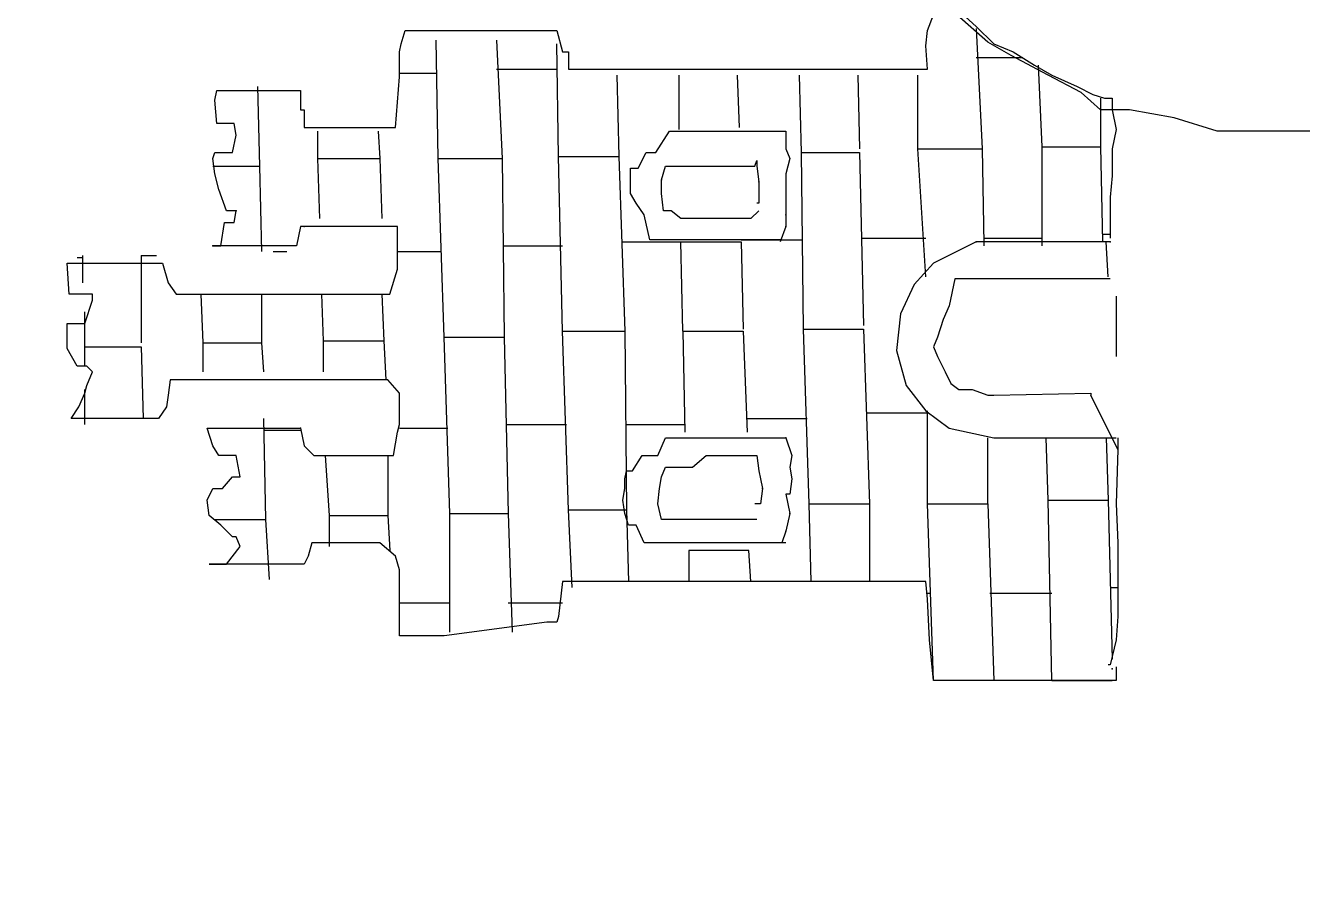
# Model space of a CAD drawing. Extents: x 731654 to 732244, y 4380181 to 4381208.
# Drawn here: x 731685.58 to 731692.16, y 4381036.28 to 4381040.71 of the extents above; entities that cross this region are included whole.
import ezdxf

# ---------------------------------------------------------------- set-up
doc = ezdxf.new("R2010")
doc.units = 0
doc.layers.get('0').update_dxf_attribs({"linetype": 'CONTINUOUS'})

msp = doc.modelspace()

# ---------------------------------------------------------------- linework, layer by layer
at = {"color": 0, "linetype": 'CONTINUOUS'}
for p, q in [((731690.37, 4381040.8), (731690.48, 4381040.7)), ((731690.37, 4381040.8), (731690.48, 4381040.7)), ((731690.23, 4381040.68), (731690.26, 4381040.76)), ((731690.23, 4381040.68), (731690.26, 4381040.76)), ((731690.54, 4381040.62), (731690.38, 4381040.76)), ((731690.54, 4381040.62), (731690.38, 4381040.76)), ((731687.52, 4381040.61), (731687.54, 4381040.68)), ((731687.52, 4381040.61), (731687.54, 4381040.68)), ((731687.54, 4381040.68), (731687.74, 4381040.68)), ((731687.54, 4381040.68), (731687.74, 4381040.68)), ((731687.74, 4381040.68), (731687.86, 4381040.68)), ((731687.74, 4381040.68), (731687.86, 4381040.68)), ((731687.86, 4381040.68), (731687.99, 4381040.68)), ((731687.86, 4381040.68), (731687.99, 4381040.68)), ((731687.99, 4381040.68), (731688.09, 4381040.68)), ((731687.99, 4381040.68), (731688.09, 4381040.68)), ((731688.09, 4381040.68), (731688.2, 4381040.68)), ((731688.09, 4381040.68), (731688.2, 4381040.68)), ((731688.2, 4381040.68), (731688.27, 4381040.68)), ((731688.2, 4381040.68), (731688.27, 4381040.68)), ((731688.27, 4381040.68), (731688.32, 4381040.68)), ((731688.27, 4381040.68), (731688.32, 4381040.68)), ((731688.32, 4381040.68), (731688.35, 4381040.57)), ((731688.32, 4381040.68), (731688.35, 4381040.57)), ((731690.22, 4381040.6), (731690.23, 4381040.68)), ((731690.22, 4381040.6), (731690.23, 4381040.68)), ((731690.48, 4381040.7), (731690.57, 4381040.61)), ((731690.48, 4381040.7), (731690.57, 4381040.61)), ((731690.48, 4381040.69), (731690.51, 4381040.07)), ((731690.48, 4381040.69), (731690.51, 4381040.07)), ((731687.51, 4381040.57), (731687.52, 4381040.61)), ((731687.51, 4381040.57), (731687.52, 4381040.61)), ((731687.71, 4381040.02), (731687.7, 4381040.63)), ((731687.71, 4381040.02), (731687.7, 4381040.63)), ((731688.01, 4381040.63), (731688.04, 4381040.02)), ((731688.01, 4381040.63), (731688.04, 4381040.02)), ((731688.33, 4381040.03), (731688.32, 4381040.61)), ((731688.33, 4381040.03), (731688.32, 4381040.61)), ((731690.23, 4381040.48), (731690.22, 4381040.6)), ((731690.23, 4381040.48), (731690.22, 4381040.6)), ((731690.66, 4381040.55), (731690.54, 4381040.62)), ((731690.66, 4381040.55), (731690.54, 4381040.62)), ((731690.57, 4381040.61), (731690.67, 4381040.57)), ((731690.57, 4381040.61), (731690.67, 4381040.57)), ((731687.51, 4381040.44), (731687.51, 4381040.57)), ((731687.51, 4381040.44), (731687.51, 4381040.57)), ((731688.35, 4381040.57), (731688.38, 4381040.57)), ((731688.35, 4381040.57), (731688.38, 4381040.57)), ((731688.38, 4381040.57), (731688.38, 4381040.48)), ((731688.38, 4381040.57), (731688.38, 4381040.48)), ((731690.48, 4381040.54), (731690.72, 4381040.54)), ((731690.48, 4381040.54), (731690.72, 4381040.54)), ((731690.85, 4381040.45), (731690.66, 4381040.55)), ((731690.85, 4381040.45), (731690.66, 4381040.55)), ((731690.67, 4381040.57), (731690.78, 4381040.5)), ((731690.67, 4381040.57), (731690.78, 4381040.5)), ((731687.51, 4381040.46), (731687.7, 4381040.46)), ((731687.51, 4381040.46), (731687.7, 4381040.46)), ((731688.01, 4381040.48), (731688.32, 4381040.48)), ((731688.01, 4381040.48), (731688.32, 4381040.48)), ((731688.38, 4381040.48), (731688.43, 4381040.48)), ((731688.38, 4381040.48), (731688.43, 4381040.48)), ((731688.43, 4381040.48), (731688.57, 4381040.48)), ((731688.43, 4381040.48), (731688.57, 4381040.48)), ((731688.57, 4381040.48), (731688.87, 4381040.48)), ((731688.57, 4381040.48), (731688.87, 4381040.48)), ((731688.87, 4381040.48), (731689.14, 4381040.48)), ((731688.87, 4381040.48), (731689.14, 4381040.48)), ((731689.14, 4381040.48), (731689.31, 4381040.48)), ((731689.14, 4381040.48), (731689.31, 4381040.48)), ((731689.31, 4381040.48), (731689.47, 4381040.48)), ((731689.31, 4381040.48), (731689.47, 4381040.48)), ((731689.47, 4381040.48), (731689.62, 4381040.48)), ((731689.47, 4381040.48), (731689.62, 4381040.48)), ((731689.62, 4381040.48), (731689.81, 4381040.48)), ((731689.62, 4381040.48), (731689.81, 4381040.48)), ((731689.81, 4381040.48), (731689.95, 4381040.48)), ((731689.81, 4381040.48), (731689.95, 4381040.48)), ((731689.95, 4381040.48), (731690.09, 4381040.48)), ((731689.95, 4381040.48), (731690.09, 4381040.48)), ((731690.09, 4381040.48), (731690.15, 4381040.48)), ((731690.09, 4381040.48), (731690.15, 4381040.48)), ((731690.15, 4381040.48), (731690.21, 4381040.48)), ((731690.15, 4381040.48), (731690.21, 4381040.48)), ((731690.21, 4381040.48), (731690.23, 4381040.48)), ((731690.21, 4381040.48), (731690.23, 4381040.48)), ((731690.78, 4381040.5), (731690.87, 4381040.45)), ((731690.78, 4381040.5), (731690.87, 4381040.45)), ((731690.82, 4381040.08), (731690.8, 4381040.5)), ((731690.82, 4381040.08), (731690.8, 4381040.5)), ((731686.78, 4381040.39), (731686.79, 4381039.98)), ((731686.78, 4381040.39), (731686.79, 4381039.98)), ((731687.49, 4381040.18), (731687.51, 4381040.44)), ((731687.49, 4381040.18), (731687.51, 4381040.44)), ((731688.63, 4381040.45), (731688.64, 4381040.03)), ((731688.63, 4381040.45), (731688.64, 4381040.03)), ((731688.95, 4381040.17), (731688.95, 4381040.45)), ((731688.95, 4381040.17), (731688.95, 4381040.45)), ((731689.25, 4381040.45), (731689.26, 4381040.18)), ((731689.25, 4381040.45), (731689.26, 4381040.18)), ((731689.58, 4381040.05), (731689.57, 4381040.45)), ((731689.58, 4381040.05), (731689.57, 4381040.45)), ((731689.87, 4381040.45), (731689.88, 4381040.07)), ((731689.87, 4381040.45), (731689.88, 4381040.07)), ((731690.18, 4381040.07), (731690.18, 4381040.45)), ((731690.18, 4381040.07), (731690.18, 4381040.45)), ((731691.02, 4381040.36), (731690.85, 4381040.45)), ((731691.02, 4381040.36), (731690.85, 4381040.45)), ((731690.87, 4381040.45), (731691, 4381040.39)), ((731690.87, 4381040.45), (731691, 4381040.39)), ((731691, 4381040.39), (731691.08, 4381040.35)), ((731691, 4381040.39), (731691.08, 4381040.35)), ((731686.56, 4381040.32), (731686.57, 4381040.37)), ((731686.56, 4381040.32), (731686.57, 4381040.37)), ((731686.57, 4381040.37), (731686.58, 4381040.37)), ((731686.57, 4381040.37), (731686.58, 4381040.37)), ((731686.58, 4381040.37), (731686.67, 4381040.37)), ((731686.58, 4381040.37), (731686.67, 4381040.37)), ((731686.67, 4381040.37), (731686.78, 4381040.37)), ((731686.67, 4381040.37), (731686.78, 4381040.37)), ((731686.78, 4381040.37), (731686.82, 4381040.37)), ((731686.78, 4381040.37), (731686.82, 4381040.37)), ((731686.82, 4381040.37), (731686.88, 4381040.37)), ((731686.82, 4381040.37), (731686.88, 4381040.37)), ((731686.88, 4381040.37), (731686.95, 4381040.37)), ((731686.88, 4381040.37), (731686.95, 4381040.37)), ((731686.95, 4381040.37), (731687, 4381040.37)), ((731686.95, 4381040.37), (731687, 4381040.37)), ((731687, 4381040.37), (731687, 4381040.33)), ((731687, 4381040.37), (731687, 4381040.33)), ((731687, 4381040.33), (731687, 4381040.27)), ((731687, 4381040.33), (731687, 4381040.27)), ((731691.12, 4381040.27), (731691.02, 4381040.36)), ((731691.12, 4381040.27), (731691.02, 4381040.36)), ((731691.08, 4381040.35), (731691.14, 4381040.33)), ((731691.08, 4381040.35), (731691.14, 4381040.33)), ((731691.12, 4381040.33), (731691.12, 4381040.08)), ((731691.12, 4381040.33), (731691.12, 4381040.08)), ((731691.14, 4381040.33), (731691.18, 4381040.33)), ((731691.14, 4381040.33), (731691.18, 4381040.33)), ((731691.18, 4381040.33), (731691.18, 4381040.27)), ((731691.18, 4381040.33), (731691.18, 4381040.27)), ((731686.57, 4381040.2), (731686.56, 4381040.32)), ((731686.57, 4381040.2), (731686.56, 4381040.32)), ((731687, 4381040.27), (731687.02, 4381040.27)), ((731687, 4381040.27), (731687.02, 4381040.27)), ((731687.02, 4381040.27), (731687.02, 4381040.18)), ((731687.02, 4381040.27), (731687.02, 4381040.18)), ((731691.27, 4381040.27), (731691.12, 4381040.27)), ((731691.27, 4381040.27), (731691.12, 4381040.27)), ((731691.18, 4381040.27), (731691.2, 4381040.17)), ((731691.18, 4381040.27), (731691.2, 4381040.17)), ((731691.5, 4381040.23), (731691.27, 4381040.27)), ((731691.5, 4381040.23), (731691.27, 4381040.27)), ((731686.61, 4381040.2), (731686.57, 4381040.2)), ((731686.61, 4381040.2), (731686.57, 4381040.2)), ((731686.66, 4381040.2), (731686.61, 4381040.2)), ((731686.66, 4381040.2), (731686.61, 4381040.2)), ((731686.67, 4381040.14), (731686.66, 4381040.2)), ((731686.67, 4381040.14), (731686.66, 4381040.2)), ((731691.72, 4381040.16), (731691.5, 4381040.23)), ((731691.72, 4381040.16), (731691.5, 4381040.23)), ((731686.65, 4381040.05), (731686.67, 4381040.14)), ((731686.65, 4381040.05), (731686.67, 4381040.14)), ((731687.02, 4381040.18), (731687.08, 4381040.18)), ((731687.02, 4381040.18), (731687.08, 4381040.18)), ((731687.08, 4381040.18), (731687.16, 4381040.18)), ((731687.08, 4381040.18), (731687.16, 4381040.18)), ((731687.09, 4381040.02), (731687.09, 4381040.16)), ((731687.09, 4381040.02), (731687.09, 4381040.16)), ((731687.16, 4381040.18), (731687.28, 4381040.18)), ((731687.16, 4381040.18), (731687.28, 4381040.18)), ((731687.28, 4381040.18), (731687.35, 4381040.18)), ((731687.28, 4381040.18), (731687.35, 4381040.18)), ((731687.35, 4381040.18), (731687.41, 4381040.18)), ((731687.35, 4381040.18), (731687.41, 4381040.18)), ((731687.4, 4381040.16), (731687.41, 4381040.02)), ((731687.4, 4381040.16), (731687.41, 4381040.02)), ((731687.41, 4381040.18), (731687.45, 4381040.18)), ((731687.41, 4381040.18), (731687.45, 4381040.18)), ((731687.45, 4381040.18), (731687.49, 4381040.18)), ((731687.45, 4381040.18), (731687.49, 4381040.18)), ((731688.83, 4381040.05), (731688.9, 4381040.16)), ((731688.83, 4381040.05), (731688.9, 4381040.16)), ((731688.9, 4381040.16), (731688.96, 4381040.16)), ((731688.9, 4381040.16), (731688.96, 4381040.16)), ((731688.96, 4381040.16), (731689.03, 4381040.16)), ((731688.96, 4381040.16), (731689.03, 4381040.16)), ((731689.03, 4381040.16), (731689.1, 4381040.16)), ((731689.03, 4381040.16), (731689.1, 4381040.16)), ((731689.1, 4381040.16), (731689.19, 4381040.16)), ((731689.1, 4381040.16), (731689.19, 4381040.16)), ((731689.19, 4381040.16), (731689.28, 4381040.16)), ((731689.19, 4381040.16), (731689.28, 4381040.16)), ((731689.28, 4381040.16), (731689.34, 4381040.16)), ((731689.28, 4381040.16), (731689.34, 4381040.16)), ((731689.34, 4381040.16), (731689.39, 4381040.16)), ((731689.34, 4381040.16), (731689.39, 4381040.16)), ((731689.39, 4381040.16), (731689.44, 4381040.16)), ((731689.39, 4381040.16), (731689.44, 4381040.16)), ((731689.44, 4381040.16), (731689.47, 4381040.16)), ((731689.44, 4381040.16), (731689.47, 4381040.16)), ((731689.47, 4381040.16), (731689.5, 4381040.16)), ((731689.47, 4381040.16), (731689.5, 4381040.16)), ((731689.5, 4381040.16), (731689.5, 4381040.07)), ((731689.5, 4381040.16), (731689.5, 4381040.07)), ((731691.2, 4381040.17), (731691.18, 4381040.07)), ((731691.2, 4381040.17), (731691.18, 4381040.07)), ((731691.92, 4381040.16), (731691.72, 4381040.16)), ((731691.92, 4381040.16), (731691.72, 4381040.16)), ((731692.14, 4381040.16), (731691.92, 4381040.16)), ((731692.14, 4381040.16), (731691.92, 4381040.16)), ((731692.32, 4381040.16), (731692.14, 4381040.16)), ((731692.32, 4381040.16), (731692.14, 4381040.16)), ((731689.5, 4381040.07), (731689.52, 4381040.02)), ((731689.5, 4381040.07), (731689.52, 4381040.02)), ((731691.18, 4381040.07), (731691.18, 4381039.93)), ((731691.18, 4381040.07), (731691.18, 4381039.93)), ((731686.55, 4381040.02), (731686.56, 4381040.05)), ((731686.55, 4381040.02), (731686.56, 4381040.05)), ((731686.56, 4381039.94), (731686.55, 4381040.02)), ((731686.56, 4381039.94), (731686.55, 4381040.02)), ((731686.56, 4381040.05), (731686.61, 4381040.05)), ((731686.56, 4381040.05), (731686.61, 4381040.05)), ((731686.61, 4381040.05), (731686.65, 4381040.05)), ((731686.61, 4381040.05), (731686.65, 4381040.05)), ((731688.74, 4381039.97), (731688.78, 4381040.05)), ((731688.74, 4381039.97), (731688.78, 4381040.05)), ((731688.78, 4381040.05), (731688.83, 4381040.05)), ((731688.78, 4381040.05), (731688.83, 4381040.05)), ((731689.34, 4381039.98), (731689.35, 4381040.01)), ((731689.34, 4381039.98), (731689.35, 4381040.01)), ((731689.35, 4381040.01), (731689.35, 4381039.98)), ((731689.35, 4381040.01), (731689.35, 4381039.98)), ((731689.52, 4381040.02), (731689.5, 4381039.94)), ((731689.52, 4381040.02), (731689.5, 4381039.94)), ((731686.58, 4381039.86), (731686.56, 4381039.94)), ((731686.58, 4381039.86), (731686.56, 4381039.94)), ((731688.7, 4381039.92), (731688.7, 4381039.97)), ((731688.7, 4381039.97), (731688.74, 4381039.97)), ((731688.7, 4381039.92), (731688.7, 4381039.97)), ((731688.7, 4381039.97), (731688.74, 4381039.97)), ((731688.86, 4381039.91), (731688.88, 4381039.98)), ((731688.86, 4381039.91), (731688.88, 4381039.98)), ((731688.88, 4381039.98), (731688.91, 4381039.98)), ((731688.88, 4381039.98), (731688.91, 4381039.98)), ((731688.91, 4381039.98), (731688.96, 4381039.98)), ((731688.91, 4381039.98), (731688.96, 4381039.98)), ((731688.96, 4381039.98), (731689.04, 4381039.98)), ((731688.96, 4381039.98), (731689.04, 4381039.98)), ((731689.04, 4381039.98), (731689.14, 4381039.98)), ((731689.04, 4381039.98), (731689.14, 4381039.98)), ((731689.14, 4381039.98), (731689.2, 4381039.98)), ((731689.14, 4381039.98), (731689.2, 4381039.98)), ((731689.2, 4381039.98), (731689.25, 4381039.98)), ((731689.2, 4381039.98), (731689.25, 4381039.98)), ((731689.25, 4381039.98), (731689.31, 4381039.98)), ((731689.25, 4381039.98), (731689.31, 4381039.98)), ((731689.31, 4381039.98), (731689.34, 4381039.98)), ((731689.31, 4381039.98), (731689.34, 4381039.98)), ((731689.35, 4381039.98), (731689.36, 4381039.9)), ((731689.35, 4381039.98), (731689.36, 4381039.9)), ((731689.5, 4381039.94), (731689.5, 4381039.9)), ((731689.5, 4381039.94), (731689.5, 4381039.9)), ((731691.18, 4381039.93), (731691.17, 4381039.82)), ((731691.18, 4381039.93), (731691.17, 4381039.82)), ((731688.7, 4381039.84), (731688.7, 4381039.92)), ((731688.7, 4381039.84), (731688.7, 4381039.92)), ((731688.86, 4381039.84), (731688.86, 4381039.91)), ((731688.86, 4381039.84), (731688.86, 4381039.91)), ((731689.36, 4381039.9), (731689.36, 4381039.79)), ((731689.36, 4381039.9), (731689.36, 4381039.79)), ((731689.5, 4381039.9), (731689.5, 4381039.83)), ((731689.5, 4381039.9), (731689.5, 4381039.83)), ((731686.62, 4381039.75), (731686.58, 4381039.86)), ((731686.62, 4381039.75), (731686.58, 4381039.86)), ((731688.73, 4381039.79), (731688.7, 4381039.84)), ((731688.73, 4381039.79), (731688.7, 4381039.84)), ((731688.87, 4381039.75), (731688.86, 4381039.84)), ((731688.87, 4381039.75), (731688.86, 4381039.84)), ((731689.5, 4381039.83), (731689.5, 4381039.79)), ((731689.5, 4381039.83), (731689.5, 4381039.79)), ((731691.17, 4381039.82), (731691.17, 4381039.71)), ((731691.17, 4381039.82), (731691.17, 4381039.71)), ((731686.67, 4381039.75), (731686.62, 4381039.75)), ((731686.67, 4381039.75), (731686.62, 4381039.75)), ((731686.66, 4381039.69), (731686.67, 4381039.75)), ((731686.66, 4381039.69), (731686.67, 4381039.75)), ((731688.77, 4381039.73), (731688.73, 4381039.79)), ((731688.77, 4381039.73), (731688.73, 4381039.79)), ((731688.91, 4381039.75), (731688.87, 4381039.75)), ((731688.91, 4381039.75), (731688.87, 4381039.75)), ((731688.96, 4381039.71), (731688.91, 4381039.75)), ((731688.96, 4381039.71), (731688.91, 4381039.75)), ((731689.36, 4381039.75), (731689.32, 4381039.71)), ((731689.36, 4381039.75), (731689.32, 4381039.71)), ((731689.36, 4381039.79), (731689.35, 4381039.79)), ((731689.36, 4381039.79), (731689.35, 4381039.79)), ((731689.5, 4381039.79), (731689.5, 4381039.73)), ((731689.5, 4381039.79), (731689.5, 4381039.73)), ((731686.59, 4381039.57), (731686.61, 4381039.69)), ((731686.59, 4381039.57), (731686.61, 4381039.69)), ((731686.61, 4381039.69), (731686.66, 4381039.69)), ((731686.61, 4381039.69), (731686.66, 4381039.69)), ((731687, 4381039.67), (731686.98, 4381039.57)), ((731687, 4381039.67), (731686.98, 4381039.57)), ((731687.02, 4381039.67), (731687, 4381039.67)), ((731687.02, 4381039.67), (731687, 4381039.67)), ((731687.08, 4381039.67), (731687.02, 4381039.67)), ((731687.08, 4381039.67), (731687.02, 4381039.67)), ((731687.15, 4381039.67), (731687.08, 4381039.67)), ((731687.15, 4381039.67), (731687.08, 4381039.67)), ((731687.24, 4381039.67), (731687.15, 4381039.67)), ((731687.24, 4381039.67), (731687.15, 4381039.67)), ((731687.31, 4381039.67), (731687.24, 4381039.67)), ((731687.31, 4381039.67), (731687.24, 4381039.67)), ((731687.4, 4381039.67), (731687.31, 4381039.67)), ((731687.4, 4381039.67), (731687.31, 4381039.67)), ((731687.46, 4381039.67), (731687.4, 4381039.67)), ((731687.46, 4381039.67), (731687.4, 4381039.67)), ((731687.5, 4381039.67), (731687.46, 4381039.67)), ((731687.5, 4381039.67), (731687.46, 4381039.67)), ((731687.5, 4381039.61), (731687.5, 4381039.67)), ((731687.5, 4381039.61), (731687.5, 4381039.67)), ((731688.8, 4381039.6), (731688.77, 4381039.73)), ((731688.8, 4381039.6), (731688.77, 4381039.73)), ((731689.02, 4381039.71), (731688.96, 4381039.71)), ((731689.02, 4381039.71), (731688.96, 4381039.71)), ((731689.05, 4381039.71), (731689.02, 4381039.71)), ((731689.05, 4381039.71), (731689.02, 4381039.71)), ((731689.11, 4381039.71), (731689.05, 4381039.71)), ((731689.11, 4381039.71), (731689.05, 4381039.71)), ((731689.19, 4381039.71), (731689.11, 4381039.71)), ((731689.19, 4381039.71), (731689.11, 4381039.71)), ((731689.27, 4381039.71), (731689.19, 4381039.71)), ((731689.27, 4381039.71), (731689.19, 4381039.71)), ((731689.32, 4381039.71), (731689.27, 4381039.71)), ((731689.32, 4381039.71), (731689.27, 4381039.71)), ((731689.5, 4381039.67), (731689.47, 4381039.59)), ((731689.5, 4381039.67), (731689.47, 4381039.59)), ((731689.5, 4381039.73), (731689.5, 4381039.67)), ((731689.5, 4381039.73), (731689.5, 4381039.67)), ((731691.17, 4381039.71), (731691.17, 4381039.62)), ((731691.17, 4381039.71), (731691.17, 4381039.62)), ((731687.5, 4381039.57), (731687.5, 4381039.61)), ((731687.5, 4381039.57), (731687.5, 4381039.61)), ((731689.89, 4381039.61), (731690.22, 4381039.61)), ((731689.89, 4381039.61), (731690.22, 4381039.61)), ((731690.52, 4381039.61), (731690.82, 4381039.61)), ((731690.52, 4381039.61), (731690.82, 4381039.61)), ((731691.13, 4381039.63), (731691.17, 4381039.63)), ((731691.13, 4381039.63), (731691.17, 4381039.63)), ((731691.17, 4381039.62), (731691.17, 4381039.61)), ((731691.17, 4381039.62), (731691.17, 4381039.61)), ((731686.59, 4381039.57), (731686.55, 4381039.57)), ((731686.55, 4381039.57), (731686.56, 4381039.57)), ((731686.59, 4381039.57), (731686.55, 4381039.57)), ((731686.55, 4381039.57), (731686.56, 4381039.57)), ((731686.56, 4381039.57), (731686.59, 4381039.57)), ((731686.56, 4381039.57), (731686.59, 4381039.57)), ((731686.66, 4381039.57), (731686.59, 4381039.57)), ((731686.66, 4381039.57), (731686.59, 4381039.57)), ((731686.71, 4381039.57), (731686.66, 4381039.57)), ((731686.71, 4381039.57), (731686.66, 4381039.57)), ((731686.79, 4381039.57), (731686.71, 4381039.57)), ((731686.79, 4381039.57), (731686.71, 4381039.57)), ((731686.82, 4381039.57), (731686.79, 4381039.57)), ((731686.82, 4381039.57), (731686.79, 4381039.57)), ((731686.84, 4381039.57), (731686.82, 4381039.57)), ((731686.84, 4381039.57), (731686.82, 4381039.57)), ((731686.87, 4381039.57), (731686.84, 4381039.57)), ((731686.87, 4381039.57), (731686.84, 4381039.57)), ((731686.86, 4381039.54), (731686.93, 4381039.54)), ((731686.86, 4381039.54), (731686.93, 4381039.54)), ((731686.92, 4381039.57), (731686.87, 4381039.57)), ((731686.92, 4381039.57), (731686.87, 4381039.57)), ((731686.98, 4381039.57), (731686.92, 4381039.57)), ((731686.98, 4381039.57), (731686.92, 4381039.57)), ((731687.5, 4381039.5), (731687.5, 4381039.57)), ((731687.5, 4381039.5), (731687.5, 4381039.57)), ((731687.5, 4381039.54), (731687.72, 4381039.54)), ((731687.5, 4381039.54), (731687.72, 4381039.54)), ((731688.05, 4381039.57), (731688.35, 4381039.57)), ((731688.05, 4381039.57), (731688.35, 4381039.57)), ((731688.66, 4381039.59), (731688.96, 4381039.59)), ((731688.66, 4381039.59), (731688.96, 4381039.59)), ((731688.86, 4381039.6), (731688.8, 4381039.6)), ((731688.86, 4381039.6), (731688.8, 4381039.6)), ((731688.88, 4381039.6), (731688.86, 4381039.6)), ((731688.88, 4381039.6), (731688.86, 4381039.6)), ((731688.98, 4381039.6), (731688.88, 4381039.6)), ((731688.98, 4381039.6), (731688.88, 4381039.6)), ((731689.09, 4381039.6), (731688.98, 4381039.6)), ((731689.09, 4381039.6), (731688.98, 4381039.6)), ((731689.16, 4381039.6), (731689.09, 4381039.6)), ((731689.16, 4381039.6), (731689.09, 4381039.6)), ((731689.24, 4381039.6), (731689.16, 4381039.6)), ((731689.24, 4381039.6), (731689.16, 4381039.6)), ((731689.38, 4381039.6), (731689.24, 4381039.6)), ((731689.38, 4381039.6), (731689.24, 4381039.6)), ((731689.27, 4381039.6), (731689.58, 4381039.6)), ((731689.27, 4381039.6), (731689.58, 4381039.6)), ((731689.48, 4381039.6), (731689.38, 4381039.6)), ((731689.48, 4381039.6), (731689.38, 4381039.6)), ((731690.38, 4381039.54), (731690.26, 4381039.48)), ((731690.38, 4381039.54), (731690.26, 4381039.48)), ((731690.48, 4381039.59), (731690.38, 4381039.54)), ((731690.48, 4381039.59), (731690.38, 4381039.54)), ((731690.52, 4381039.59), (731690.48, 4381039.59)), ((731690.52, 4381039.59), (731690.48, 4381039.59)), ((731691.17, 4381039.59), (731690.52, 4381039.59)), ((731691.17, 4381039.59), (731690.52, 4381039.59)), ((731691.16, 4381039.41), (731691.15, 4381039.59)), ((731691.16, 4381039.41), (731691.15, 4381039.59)), ((731685.81, 4381039.32), (731685.8, 4381039.48)), ((731685.8, 4381039.48), (731685.81, 4381039.48)), ((731685.81, 4381039.32), (731685.8, 4381039.48)), ((731685.8, 4381039.48), (731685.81, 4381039.48)), ((731685.81, 4381039.48), (731685.86, 4381039.48)), ((731685.81, 4381039.48), (731685.86, 4381039.48)), ((731685.85, 4381039.51), (731685.88, 4381039.51)), ((731685.85, 4381039.51), (731685.88, 4381039.51)), ((731685.86, 4381039.48), (731685.99, 4381039.48)), ((731685.86, 4381039.48), (731685.99, 4381039.48)), ((731685.88, 4381039.38), (731685.88, 4381039.52)), ((731685.88, 4381039.38), (731685.88, 4381039.52)), ((731685.99, 4381039.48), (731686.1, 4381039.48)), ((731685.99, 4381039.48), (731686.1, 4381039.48)), ((731686.1, 4381039.48), (731686.18, 4381039.48)), ((731686.1, 4381039.48), (731686.18, 4381039.48)), ((731686.18, 4381039.52), (731686.18, 4381039.07)), ((731686.18, 4381039.52), (731686.26, 4381039.52)), ((731686.18, 4381039.52), (731686.18, 4381039.07)), ((731686.18, 4381039.52), (731686.26, 4381039.52)), ((731686.18, 4381039.48), (731686.26, 4381039.48)), ((731686.18, 4381039.48), (731686.26, 4381039.48)), ((731686.26, 4381039.48), (731686.29, 4381039.48)), ((731686.26, 4381039.48), (731686.29, 4381039.48)), ((731686.29, 4381039.48), (731686.32, 4381039.38)), ((731686.29, 4381039.48), (731686.32, 4381039.38)), ((731687.5, 4381039.45), (731687.5, 4381039.5)), ((731687.5, 4381039.45), (731687.5, 4381039.5)), ((731690.26, 4381039.48), (731690.16, 4381039.37)), ((731690.26, 4381039.48), (731690.16, 4381039.37)), ((731687.46, 4381039.32), (731687.5, 4381039.45)), ((731687.46, 4381039.32), (731687.5, 4381039.45)), ((731686.32, 4381039.38), (731686.36, 4381039.32)), ((731686.32, 4381039.38), (731686.36, 4381039.32)), ((731690.16, 4381039.37), (731690.09, 4381039.22)), ((731690.16, 4381039.37), (731690.09, 4381039.22)), ((731690.37, 4381039.4), (731690.34, 4381039.26)), ((731690.37, 4381039.4), (731690.34, 4381039.26)), ((731690.42, 4381039.4), (731690.37, 4381039.4)), ((731690.42, 4381039.4), (731690.37, 4381039.4)), ((731690.46, 4381039.4), (731690.42, 4381039.4)), ((731690.46, 4381039.4), (731690.42, 4381039.4)), ((731690.52, 4381039.4), (731690.46, 4381039.4)), ((731690.52, 4381039.4), (731690.46, 4381039.4)), ((731691.17, 4381039.4), (731690.52, 4381039.4)), ((731691.17, 4381039.4), (731690.52, 4381039.4)), ((731685.88, 4381039.32), (731685.81, 4381039.32)), ((731685.88, 4381039.32), (731685.81, 4381039.32)), ((731685.93, 4381039.32), (731685.88, 4381039.32)), ((731685.93, 4381039.32), (731685.88, 4381039.32)), ((731685.89, 4381039.17), (731685.93, 4381039.29)), ((731685.89, 4381039.17), (731685.93, 4381039.29)), ((731685.93, 4381039.29), (731685.93, 4381039.32)), ((731685.93, 4381039.29), (731685.93, 4381039.32)), ((731686.36, 4381039.32), (731686.52, 4381039.32)), ((731686.36, 4381039.32), (731686.52, 4381039.32)), ((731686.5, 4381039.07), (731686.49, 4381039.32)), ((731686.5, 4381039.07), (731686.49, 4381039.32)), ((731686.52, 4381039.32), (731686.82, 4381039.32)), ((731686.52, 4381039.32), (731686.82, 4381039.32)), ((731686.8, 4381039.32), (731686.8, 4381039.07)), ((731686.8, 4381039.32), (731686.8, 4381039.07)), ((731686.82, 4381039.32), (731687.08, 4381039.32)), ((731686.82, 4381039.32), (731687.08, 4381039.32)), ((731687.08, 4381039.32), (731687.28, 4381039.32)), ((731687.08, 4381039.32), (731687.28, 4381039.32)), ((731687.12, 4381039.08), (731687.11, 4381039.32)), ((731687.12, 4381039.08), (731687.11, 4381039.32)), ((731687.28, 4381039.32), (731687.39, 4381039.32)), ((731687.28, 4381039.32), (731687.39, 4381039.32)), ((731687.39, 4381039.32), (731687.46, 4381039.32)), ((731687.39, 4381039.32), (731687.46, 4381039.32)), ((731687.42, 4381039.32), (731687.43, 4381039.08)), ((731687.42, 4381039.32), (731687.43, 4381039.08)), ((731691.2, 4381039.31), (731691.2, 4381039.23)), ((731691.2, 4381039.31), (731691.2, 4381039.23)), ((731685.89, 4381039.05), (731685.89, 4381039.23)), ((731685.89, 4381039.05), (731685.89, 4381039.23)), ((731690.09, 4381039.22), (731690.07, 4381039.03)), ((731690.09, 4381039.22), (731690.07, 4381039.03)), ((731690.34, 4381039.26), (731690.31, 4381039.19)), ((731690.34, 4381039.26), (731690.31, 4381039.19)), ((731691.2, 4381039.23), (731691.2, 4381039.05)), ((731691.2, 4381039.23), (731691.2, 4381039.05)), ((731685.8, 4381039.08), (731685.8, 4381039.17)), ((731685.8, 4381039.17), (731685.85, 4381039.17)), ((731685.8, 4381039.08), (731685.8, 4381039.17)), ((731685.8, 4381039.17), (731685.85, 4381039.17)), ((731685.85, 4381039.17), (731685.89, 4381039.17)), ((731685.85, 4381039.17), (731685.89, 4381039.17)), ((731690.31, 4381039.19), (731690.28, 4381039.1)), ((731690.31, 4381039.19), (731690.28, 4381039.1)), ((731685.8, 4381039.04), (731685.8, 4381039.08)), ((731685.8, 4381039.04), (731685.8, 4381039.08)), ((731688.97, 4381039.13), (731688.98, 4381038.61)), ((731688.97, 4381039.13), (731688.98, 4381038.61)), ((731690.28, 4381039.1), (731690.26, 4381039.05)), ((731690.28, 4381039.1), (731690.26, 4381039.05)), ((731685.85, 4381038.95), (731685.8, 4381039.04)), ((731685.85, 4381038.95), (731685.8, 4381039.04)), ((731690.07, 4381039.03), (731690.12, 4381038.85)), ((731690.07, 4381039.03), (731690.12, 4381038.85)), ((731690.26, 4381039.05), (731690.28, 4381039)), ((731690.26, 4381039.05), (731690.28, 4381039)), ((731691.2, 4381039.05), (731691.2, 4381039)), ((731691.2, 4381039.05), (731691.2, 4381039)), ((731685.9, 4381038.95), (731685.85, 4381038.95)), ((731685.9, 4381038.95), (731685.85, 4381038.95)), ((731685.93, 4381038.92), (731685.9, 4381038.95)), ((731685.93, 4381038.92), (731685.9, 4381038.95)), ((731690.28, 4381039), (731690.32, 4381038.92)), ((731690.28, 4381039), (731690.32, 4381038.92)), ((731685.9, 4381038.85), (731685.93, 4381038.92)), ((731685.9, 4381038.85), (731685.93, 4381038.92)), ((731686.33, 4381038.88), (731686.32, 4381038.8)), ((731686.33, 4381038.88), (731686.32, 4381038.8)), ((731686.36, 4381038.88), (731686.33, 4381038.88)), ((731686.36, 4381038.88), (731686.33, 4381038.88)), ((731686.42, 4381038.88), (731686.36, 4381038.88)), ((731686.42, 4381038.88), (731686.36, 4381038.88)), ((731686.47, 4381038.88), (731686.42, 4381038.88)), ((731686.47, 4381038.88), (731686.42, 4381038.88)), ((731686.59, 4381038.88), (731686.47, 4381038.88)), ((731686.59, 4381038.88), (731686.47, 4381038.88)), ((731686.78, 4381038.88), (731686.59, 4381038.88)), ((731686.78, 4381038.88), (731686.59, 4381038.88)), ((731687.06, 4381038.88), (731686.78, 4381038.88)), ((731687.06, 4381038.88), (731686.78, 4381038.88)), ((731687.31, 4381038.88), (731687.06, 4381038.88)), ((731687.31, 4381038.88), (731687.06, 4381038.88)), ((731687.45, 4381038.88), (731687.31, 4381038.88)), ((731687.45, 4381038.88), (731687.31, 4381038.88)), ((731687.51, 4381038.81), (731687.45, 4381038.88)), ((731687.51, 4381038.81), (731687.45, 4381038.88)), ((731690.32, 4381038.92), (731690.35, 4381038.86)), ((731690.32, 4381038.92), (731690.35, 4381038.86)), ((731685.89, 4381038.81), (731685.9, 4381038.85)), ((731685.89, 4381038.81), (731685.9, 4381038.85)), ((731685.89, 4381038.65), (731685.89, 4381038.83)), ((731685.89, 4381038.65), (731685.89, 4381038.83)), ((731690.12, 4381038.85), (731690.22, 4381038.72)), ((731690.12, 4381038.85), (731690.22, 4381038.72)), ((731690.35, 4381038.86), (731690.39, 4381038.83)), ((731690.35, 4381038.86), (731690.39, 4381038.83)), ((731690.39, 4381038.83), (731690.46, 4381038.83)), ((731690.39, 4381038.83), (731690.46, 4381038.83)), ((731690.46, 4381038.83), (731690.54, 4381038.8)), ((731690.46, 4381038.83), (731690.54, 4381038.8)), ((731685.86, 4381038.74), (731685.89, 4381038.81)), ((731685.86, 4381038.74), (731685.89, 4381038.81)), ((731686.32, 4381038.8), (731686.31, 4381038.74)), ((731686.32, 4381038.8), (731686.31, 4381038.74)), ((731687.51, 4381038.65), (731687.51, 4381038.81)), ((731687.51, 4381038.65), (731687.51, 4381038.81)), ((731690.54, 4381038.8), (731690.57, 4381038.8)), ((731690.54, 4381038.8), (731690.57, 4381038.8)), ((731690.57, 4381038.8), (731691.07, 4381038.81)), ((731690.57, 4381038.8), (731691.07, 4381038.81)), ((731691.07, 4381038.81), (731691.07, 4381038.8)), ((731691.07, 4381038.81), (731691.07, 4381038.8)), ((731691.21, 4381038.52), (731691.07, 4381038.8)), ((731691.21, 4381038.52), (731691.07, 4381038.8)), ((731685.82, 4381038.68), (731685.86, 4381038.74)), ((731685.82, 4381038.68), (731685.86, 4381038.74)), ((731686.31, 4381038.74), (731686.27, 4381038.68)), ((731686.31, 4381038.74), (731686.27, 4381038.68)), ((731689.92, 4381038.71), (731690.23, 4381038.71)), ((731689.92, 4381038.71), (731690.23, 4381038.71)), ((731690.22, 4381038.72), (731690.34, 4381038.63)), ((731690.22, 4381038.72), (731690.34, 4381038.63)), ((731690.23, 4381038.24), (731690.23, 4381038.72)), ((731690.23, 4381038.24), (731690.23, 4381038.72)), ((731685.9, 4381038.68), (731685.82, 4381038.68)), ((731685.9, 4381038.68), (731685.82, 4381038.68)), ((731685.97, 4381038.68), (731685.9, 4381038.68)), ((731685.97, 4381038.68), (731685.9, 4381038.68)), ((731686.05, 4381038.68), (731685.97, 4381038.68)), ((731686.05, 4381038.68), (731685.97, 4381038.68)), ((731686.13, 4381038.68), (731686.05, 4381038.68)), ((731686.13, 4381038.68), (731686.05, 4381038.68)), ((731686.21, 4381038.68), (731686.13, 4381038.68)), ((731686.21, 4381038.68), (731686.13, 4381038.68)), ((731686.27, 4381038.68), (731686.21, 4381038.68)), ((731686.27, 4381038.68), (731686.21, 4381038.68)), ((731686.55, 4381038.54), (731686.52, 4381038.63)), ((731686.52, 4381038.63), (731686.53, 4381038.63)), ((731686.55, 4381038.54), (731686.52, 4381038.63)), ((731686.52, 4381038.63), (731686.53, 4381038.63)), ((731686.53, 4381038.63), (731686.66, 4381038.63)), ((731686.53, 4381038.63), (731686.66, 4381038.63)), ((731686.66, 4381038.63), (731686.8, 4381038.63)), ((731686.66, 4381038.63), (731686.8, 4381038.63)), ((731686.8, 4381038.63), (731686.95, 4381038.63)), ((731686.8, 4381038.63), (731686.95, 4381038.63)), ((731686.81, 4381038.68), (731686.82, 4381038.16)), ((731686.81, 4381038.68), (731686.82, 4381038.16)), ((731686.81, 4381038.62), (731687, 4381038.62)), ((731686.81, 4381038.62), (731687, 4381038.62)), ((731686.95, 4381038.63), (731687, 4381038.63)), ((731686.95, 4381038.63), (731687, 4381038.63)), ((731687, 4381038.63), (731687.02, 4381038.54)), ((731687, 4381038.63), (731687.02, 4381038.54)), ((731687.5, 4381038.61), (731687.51, 4381038.65)), ((731687.5, 4381038.61), (731687.51, 4381038.65)), ((731687.51, 4381038.63), (731687.76, 4381038.63)), ((731687.51, 4381038.63), (731687.76, 4381038.63)), ((731688.06, 4381038.65), (731688.37, 4381038.65)), ((731688.06, 4381038.65), (731688.37, 4381038.65)), ((731688.68, 4381038.65), (731688.98, 4381038.65)), ((731688.68, 4381038.65), (731688.98, 4381038.65)), ((731689.3, 4381038.68), (731689.61, 4381038.68)), ((731689.3, 4381038.68), (731689.61, 4381038.68)), ((731690.34, 4381038.63), (731690.57, 4381038.58)), ((731690.34, 4381038.63), (731690.57, 4381038.58)), ((731687.48, 4381038.49), (731687.5, 4381038.61)), ((731687.48, 4381038.49), (731687.5, 4381038.61)), ((731688.84, 4381038.49), (731688.88, 4381038.58)), ((731688.84, 4381038.49), (731688.88, 4381038.58)), ((731688.88, 4381038.58), (731688.97, 4381038.58)), ((731688.88, 4381038.58), (731688.97, 4381038.58)), ((731688.97, 4381038.58), (731689.07, 4381038.58)), ((731688.97, 4381038.58), (731689.07, 4381038.58)), ((731689.07, 4381038.58), (731689.14, 4381038.58)), ((731689.07, 4381038.58), (731689.14, 4381038.58)), ((731689.14, 4381038.58), (731689.17, 4381038.58)), ((731689.14, 4381038.58), (731689.17, 4381038.58)), ((731689.17, 4381038.58), (731689.26, 4381038.58)), ((731689.17, 4381038.58), (731689.26, 4381038.58)), ((731689.26, 4381038.58), (731689.3, 4381038.58)), ((731689.26, 4381038.58), (731689.3, 4381038.58)), ((731689.3, 4381038.58), (731689.36, 4381038.58)), ((731689.3, 4381038.58), (731689.36, 4381038.58)), ((731689.36, 4381038.58), (731689.41, 4381038.58)), ((731689.36, 4381038.58), (731689.41, 4381038.58)), ((731689.41, 4381038.58), (731689.44, 4381038.58)), ((731689.41, 4381038.58), (731689.44, 4381038.58)), ((731689.44, 4381038.58), (731689.5, 4381038.58)), ((731689.44, 4381038.58), (731689.5, 4381038.58)), ((731689.5, 4381038.58), (731689.53, 4381038.49)), ((731689.5, 4381038.58), (731689.53, 4381038.49)), ((731690.54, 4381038.24), (731690.54, 4381038.58)), ((731690.54, 4381038.24), (731690.54, 4381038.58)), ((731690.57, 4381038.58), (731691.2, 4381038.58)), ((731690.57, 4381038.58), (731691.2, 4381038.58)), ((731690.85, 4381038.26), (731690.84, 4381038.58)), ((731690.85, 4381038.26), (731690.84, 4381038.58)), ((731691.15, 4381038.58), (731691.16, 4381038.26)), ((731691.15, 4381038.58), (731691.16, 4381038.26)), ((731691.21, 4381038.58), (731691.21, 4381038.52)), ((731691.21, 4381038.58), (731691.21, 4381038.52)), ((731686.58, 4381038.49), (731686.55, 4381038.54)), ((731686.58, 4381038.49), (731686.55, 4381038.54)), ((731686.67, 4381038.49), (731686.58, 4381038.49)), ((731686.67, 4381038.49), (731686.58, 4381038.49)), ((731686.69, 4381038.38), (731686.67, 4381038.49)), ((731686.69, 4381038.38), (731686.67, 4381038.49)), ((731687.02, 4381038.54), (731687.07, 4381038.49)), ((731687.02, 4381038.54), (731687.07, 4381038.49)), ((731687.07, 4381038.49), (731687.17, 4381038.49)), ((731687.07, 4381038.49), (731687.17, 4381038.49)), ((731687.15, 4381038.18), (731687.13, 4381038.49)), ((731687.15, 4381038.18), (731687.13, 4381038.49)), ((731687.17, 4381038.49), (731687.28, 4381038.49)), ((731687.17, 4381038.49), (731687.28, 4381038.49)), ((731687.28, 4381038.49), (731687.39, 4381038.49)), ((731687.28, 4381038.49), (731687.39, 4381038.49)), ((731687.39, 4381038.49), (731687.48, 4381038.49)), ((731687.39, 4381038.49), (731687.48, 4381038.49)), ((731687.45, 4381038.49), (731687.45, 4381038.18)), ((731687.45, 4381038.49), (731687.45, 4381038.18)), ((731688.71, 4381038.41), (731688.76, 4381038.49)), ((731688.71, 4381038.41), (731688.76, 4381038.49)), ((731688.76, 4381038.49), (731688.8, 4381038.49)), ((731688.76, 4381038.49), (731688.8, 4381038.49)), ((731688.8, 4381038.49), (731688.84, 4381038.49)), ((731688.8, 4381038.49), (731688.84, 4381038.49)), ((731689.02, 4381038.43), (731689.09, 4381038.49)), ((731689.02, 4381038.43), (731689.09, 4381038.49)), ((731689.09, 4381038.49), (731689.16, 4381038.49)), ((731689.09, 4381038.49), (731689.16, 4381038.49)), ((731689.16, 4381038.49), (731689.22, 4381038.49)), ((731689.16, 4381038.49), (731689.22, 4381038.49)), ((731689.22, 4381038.49), (731689.26, 4381038.49)), ((731689.22, 4381038.49), (731689.26, 4381038.49)), ((731689.26, 4381038.49), (731689.3, 4381038.49)), ((731689.26, 4381038.49), (731689.3, 4381038.49)), ((731689.3, 4381038.49), (731689.35, 4381038.49)), ((731689.3, 4381038.49), (731689.35, 4381038.49)), ((731689.35, 4381038.49), (731689.36, 4381038.41)), ((731689.35, 4381038.49), (731689.36, 4381038.41)), ((731689.53, 4381038.49), (731689.52, 4381038.43)), ((731689.53, 4381038.49), (731689.52, 4381038.43)), ((731691.21, 4381038.52), (731691.2, 4381038.24)), ((731691.21, 4381038.52), (731691.2, 4381038.24)), ((731688.86, 4381038.38), (731688.88, 4381038.43)), ((731688.86, 4381038.38), (731688.88, 4381038.43)), ((731688.88, 4381038.43), (731688.95, 4381038.43)), ((731688.88, 4381038.43), (731688.95, 4381038.43)), ((731688.95, 4381038.43), (731689.02, 4381038.43)), ((731688.95, 4381038.43), (731689.02, 4381038.43)), ((731689.52, 4381038.43), (731689.53, 4381038.37)), ((731689.52, 4381038.43), (731689.53, 4381038.37)), ((731686.6, 4381038.32), (731686.65, 4381038.38)), ((731686.6, 4381038.32), (731686.65, 4381038.38)), ((731686.65, 4381038.38), (731686.69, 4381038.38)), ((731686.65, 4381038.38), (731686.69, 4381038.38)), ((731688.67, 4381038.37), (731688.68, 4381038.41)), ((731688.67, 4381038.37), (731688.68, 4381038.41)), ((731688.67, 4381038.32), (731688.67, 4381038.37)), ((731688.67, 4381038.32), (731688.67, 4381038.37)), ((731688.68, 4381038.41), (731688.71, 4381038.41)), ((731688.68, 4381038.41), (731688.71, 4381038.41)), ((731688.85, 4381038.32), (731688.86, 4381038.38)), ((731688.85, 4381038.32), (731688.86, 4381038.38)), ((731689.36, 4381038.41), (731689.37, 4381038.37)), ((731689.36, 4381038.41), (731689.37, 4381038.37)), ((731689.37, 4381038.37), (731689.38, 4381038.32)), ((731689.37, 4381038.37), (731689.38, 4381038.32)), ((731689.53, 4381038.37), (731689.52, 4381038.29)), ((731689.53, 4381038.37), (731689.52, 4381038.29)), ((731686.52, 4381038.26), (731686.55, 4381038.32)), ((731686.52, 4381038.26), (731686.55, 4381038.32)), ((731686.55, 4381038.32), (731686.6, 4381038.32)), ((731686.55, 4381038.32), (731686.6, 4381038.32)), ((731688.66, 4381038.26), (731688.67, 4381038.32)), ((731688.66, 4381038.26), (731688.67, 4381038.32)), ((731688.84, 4381038.24), (731688.85, 4381038.32)), ((731688.84, 4381038.24), (731688.85, 4381038.32)), ((731689.38, 4381038.32), (731689.37, 4381038.24)), ((731689.38, 4381038.32), (731689.37, 4381038.24)), ((731689.52, 4381038.29), (731689.5, 4381038.29)), ((731689.5, 4381038.29), (731689.52, 4381038.19)), ((731689.52, 4381038.29), (731689.5, 4381038.29)), ((731689.5, 4381038.29), (731689.52, 4381038.19)), ((731686.53, 4381038.18), (731686.52, 4381038.26)), ((731686.53, 4381038.18), (731686.52, 4381038.26)), ((731688.67, 4381038.19), (731688.66, 4381038.26)), ((731688.67, 4381038.19), (731688.66, 4381038.26)), ((731688.86, 4381038.16), (731688.84, 4381038.24)), ((731688.86, 4381038.16), (731688.84, 4381038.24)), ((731689.35, 4381038.24), (731689.34, 4381038.24)), ((731689.35, 4381038.24), (731689.34, 4381038.24)), ((731689.37, 4381038.24), (731689.35, 4381038.24)), ((731689.37, 4381038.24), (731689.35, 4381038.24)), ((731691.2, 4381038.24), (731691.21, 4381038.04)), ((731691.2, 4381038.24), (731691.21, 4381038.04)), ((731686.59, 4381038.13), (731686.53, 4381038.18)), ((731686.59, 4381038.13), (731686.53, 4381038.18)), ((731688.69, 4381038.13), (731688.67, 4381038.19)), ((731688.69, 4381038.13), (731688.67, 4381038.19)), ((731688.88, 4381038.16), (731688.86, 4381038.16)), ((731688.88, 4381038.16), (731688.86, 4381038.16)), ((731688.94, 4381038.16), (731688.88, 4381038.16)), ((731688.94, 4381038.16), (731688.88, 4381038.16)), ((731689, 4381038.16), (731688.94, 4381038.16)), ((731689, 4381038.16), (731688.94, 4381038.16)), ((731689.08, 4381038.16), (731689, 4381038.16)), ((731689.08, 4381038.16), (731689, 4381038.16)), ((731689.16, 4381038.16), (731689.08, 4381038.16)), ((731689.16, 4381038.16), (731689.08, 4381038.16)), ((731689.22, 4381038.16), (731689.16, 4381038.16)), ((731689.22, 4381038.16), (731689.16, 4381038.16)), ((731689.29, 4381038.16), (731689.22, 4381038.16)), ((731689.29, 4381038.16), (731689.22, 4381038.16)), ((731689.35, 4381038.16), (731689.29, 4381038.16)), ((731689.35, 4381038.16), (731689.29, 4381038.16)), ((731689.52, 4381038.19), (731689.5, 4381038.1)), ((731689.52, 4381038.19), (731689.5, 4381038.1)), ((731686.65, 4381038.07), (731686.59, 4381038.13)), ((731686.65, 4381038.07), (731686.59, 4381038.13)), ((731688.73, 4381038.13), (731688.69, 4381038.13)), ((731688.73, 4381038.13), (731688.69, 4381038.13)), ((731688.77, 4381038.04), (731688.73, 4381038.13)), ((731688.77, 4381038.04), (731688.73, 4381038.13)), ((731689.5, 4381038.1), (731689.48, 4381038.04)), ((731689.5, 4381038.1), (731689.48, 4381038.04)), ((731686.67, 4381038.07), (731686.65, 4381038.07)), ((731686.67, 4381038.07), (731686.65, 4381038.07)), ((731686.69, 4381038.02), (731686.67, 4381038.07)), ((731686.69, 4381038.02), (731686.67, 4381038.07)), ((731687.06, 4381038.04), (731687.04, 4381037.97)), ((731687.06, 4381038.04), (731687.04, 4381037.97)), ((731687.12, 4381038.04), (731687.06, 4381038.04)), ((731687.12, 4381038.04), (731687.06, 4381038.04)), ((731687.25, 4381038.04), (731687.12, 4381038.04)), ((731687.25, 4381038.04), (731687.12, 4381038.04)), ((731687.41, 4381038.04), (731687.25, 4381038.04)), ((731687.41, 4381038.04), (731687.25, 4381038.04)), ((731687.49, 4381037.97), (731687.41, 4381038.04)), ((731687.49, 4381037.97), (731687.41, 4381038.04)), ((731688.83, 4381038.04), (731688.77, 4381038.04)), ((731688.83, 4381038.04), (731688.77, 4381038.04)), ((731688.9, 4381038.04), (731688.83, 4381038.04)), ((731688.9, 4381038.04), (731688.83, 4381038.04)), ((731688.96, 4381038.04), (731688.9, 4381038.04)), ((731688.96, 4381038.04), (731688.9, 4381038.04)), ((731689.04, 4381038.04), (731688.96, 4381038.04)), ((731689.04, 4381038.04), (731688.96, 4381038.04)), ((731689.11, 4381038.04), (731689.04, 4381038.04)), ((731689.11, 4381038.04), (731689.04, 4381038.04)), ((731689.19, 4381038.04), (731689.11, 4381038.04)), ((731689.19, 4381038.04), (731689.11, 4381038.04)), ((731689.29, 4381038.04), (731689.19, 4381038.04)), ((731689.29, 4381038.04), (731689.19, 4381038.04)), ((731689.39, 4381038.04), (731689.29, 4381038.04)), ((731689.39, 4381038.04), (731689.29, 4381038.04)), ((731689.5, 4381038.04), (731689.39, 4381038.04)), ((731689.5, 4381038.04), (731689.39, 4381038.04)), ((731689.48, 4381038.04), (731689.45, 4381038.04)), ((731689.48, 4381038.04), (731689.45, 4381038.04)), ((731691.21, 4381038.04), (731691.21, 4381037.84)), ((731691.21, 4381038.04), (731691.21, 4381037.84)), ((731686.62, 4381037.93), (731686.69, 4381038.02)), ((731686.62, 4381037.93), (731686.69, 4381038.02)), ((731687.04, 4381037.97), (731687.02, 4381037.93)), ((731687.04, 4381037.97), (731687.02, 4381037.93)), ((731687.51, 4381037.9), (731687.49, 4381037.97)), ((731687.51, 4381037.9), (731687.49, 4381037.97)), ((731686.56, 4381037.93), (731686.53, 4381037.93)), ((731686.53, 4381037.93), (731686.57, 4381037.93)), ((731686.56, 4381037.93), (731686.53, 4381037.93)), ((731686.53, 4381037.93), (731686.57, 4381037.93)), ((731686.6, 4381037.93), (731686.56, 4381037.93)), ((731686.6, 4381037.93), (731686.56, 4381037.93)), ((731686.57, 4381037.93), (731686.62, 4381037.93)), ((731686.57, 4381037.93), (731686.62, 4381037.93)), ((731686.75, 4381037.93), (731686.6, 4381037.93)), ((731686.75, 4381037.93), (731686.6, 4381037.93)), ((731686.88, 4381037.93), (731686.75, 4381037.93)), ((731686.88, 4381037.93), (731686.75, 4381037.93)), ((731686.99, 4381037.93), (731686.88, 4381037.93)), ((731686.99, 4381037.93), (731686.88, 4381037.93)), ((731687.02, 4381037.93), (731686.99, 4381037.93)), ((731687.02, 4381037.93), (731686.99, 4381037.93)), ((731687.51, 4381037.56), (731687.51, 4381037.9)), ((731687.51, 4381037.56), (731687.51, 4381037.9)), ((731688.35, 4381037.84), (731688.33, 4381037.66)), ((731688.35, 4381037.84), (731688.33, 4381037.66)), ((731688.44, 4381037.84), (731688.35, 4381037.84)), ((731688.44, 4381037.84), (731688.35, 4381037.84)), ((731688.55, 4381037.84), (731688.44, 4381037.84)), ((731688.55, 4381037.84), (731688.44, 4381037.84)), ((731688.73, 4381037.84), (731688.55, 4381037.84)), ((731688.73, 4381037.84), (731688.55, 4381037.84)), ((731688.96, 4381037.84), (731688.73, 4381037.84)), ((731688.96, 4381037.84), (731688.73, 4381037.84)), ((731689.73, 4381037.84), (731688.96, 4381037.84)), ((731689.73, 4381037.84), (731688.96, 4381037.84)), ((731690.22, 4381037.84), (731689.73, 4381037.84)), ((731690.22, 4381037.84), (731689.73, 4381037.84)), ((731690.23, 4381037.75), (731690.22, 4381037.84)), ((731690.23, 4381037.75), (731690.22, 4381037.84)), ((731691.21, 4381037.84), (731691.21, 4381037.66)), ((731691.21, 4381037.84), (731691.21, 4381037.66)), ((731690.23, 4381037.78), (731690.24, 4381037.78)), ((731690.23, 4381037.78), (731690.24, 4381037.78)), ((731690.55, 4381037.78), (731690.87, 4381037.78)), ((731690.55, 4381037.78), (731690.87, 4381037.78)), ((731691.17, 4381037.81), (731691.21, 4381037.81)), ((731691.17, 4381037.81), (731691.21, 4381037.81)), ((731687.51, 4381037.73), (731687.77, 4381037.73)), ((731687.51, 4381037.73), (731687.77, 4381037.73)), ((731688.07, 4381037.73), (731688.35, 4381037.73)), ((731688.07, 4381037.73), (731688.35, 4381037.73)), ((731690.24, 4381037.54), (731690.23, 4381037.75)), ((731690.24, 4381037.54), (731690.23, 4381037.75)), ((731688.27, 4381037.63), (731687.74, 4381037.56)), ((731688.27, 4381037.63), (731687.74, 4381037.56)), ((731688.32, 4381037.63), (731688.27, 4381037.63)), ((731688.32, 4381037.63), (731688.27, 4381037.63)), ((731688.33, 4381037.66), (731688.32, 4381037.63)), ((731688.33, 4381037.66), (731688.32, 4381037.63)), ((731691.21, 4381037.66), (731691.2, 4381037.54)), ((731691.21, 4381037.66), (731691.2, 4381037.54)), ((731687.74, 4381037.56), (731687.51, 4381037.56)), ((731687.74, 4381037.56), (731687.51, 4381037.56)), ((731690.26, 4381037.33), (731690.24, 4381037.54)), ((731690.26, 4381037.33), (731690.24, 4381037.54)), ((731691.2, 4381037.54), (731691.17, 4381037.41)), ((731691.2, 4381037.54), (731691.17, 4381037.41)), ((731691.17, 4381037.41), (731691.16, 4381037.41)), ((731691.17, 4381037.41), (731691.16, 4381037.41)), ((731691.2, 4381037.4), (731691.2, 4381037.33)), ((731691.2, 4381037.4), (731691.2, 4381037.33)), ((731690.72, 4381037.33), (731690.26, 4381037.33)), ((731690.72, 4381037.33), (731690.26, 4381037.33)), ((731691.2, 4381037.33), (731690.72, 4381037.33)), ((731691.2, 4381037.33), (731690.72, 4381037.33)), ((731690.87, 4381037.33), (731691.18, 4381037.33)), ((731690.87, 4381037.33), (731691.18, 4381037.33))]:
    msp.add_line(p, q, dxfattribs=at)
for points in [[(731690.22, 4381039.41), (731690.18, 4381040.07), (731690.51, 4381040.07), (731690.52, 4381039.58), (731690.52, 4381039.57)], [(731690.22, 4381039.41), (731690.18, 4381040.07), (731690.51, 4381040.07), (731690.52, 4381039.58), (731690.52, 4381039.57)], [(731690.82, 4381039.57), (731690.82, 4381040.08), (731691.12, 4381040.08), (731691.13, 4381039.59)], [(731690.82, 4381039.57), (731690.82, 4381040.08), (731691.12, 4381040.08), (731691.13, 4381039.59)], [(731687.1, 4381039.71), (731687.09, 4381040.02), (731687.41, 4381040.02), (731687.42, 4381039.71)], [(731687.1, 4381039.71), (731687.09, 4381040.02), (731687.41, 4381040.02), (731687.42, 4381039.71)], [(731687.74, 4381039.1), (731687.71, 4381040.02), (731688.04, 4381040.02), (731688.05, 4381039.1)], [(731687.74, 4381039.1), (731687.71, 4381040.02), (731688.04, 4381040.02), (731688.05, 4381039.1)], [(731688.35, 4381039.13), (731688.33, 4381040.03), (731688.64, 4381040.03), (731688.67, 4381039.13)], [(731688.35, 4381039.13), (731688.33, 4381040.03), (731688.64, 4381040.03), (731688.67, 4381039.13)], [(731689.59, 4381039.14), (731689.58, 4381040.05), (731689.88, 4381040.05), (731689.9, 4381039.16)], [(731689.59, 4381039.14), (731689.58, 4381040.05), (731689.88, 4381040.05), (731689.9, 4381039.16)], [(731686.55, 4381039.98), (731686.79, 4381039.98), (731686.8, 4381039.54)], [(731686.55, 4381039.98), (731686.79, 4381039.98), (731686.8, 4381039.54)], [(731688.97, 4381039.13), (731688.96, 4381039.59), (731689.27, 4381039.59), (731689.28, 4381039.14)], [(731688.97, 4381039.13), (731688.96, 4381039.59), (731689.27, 4381039.59), (731689.28, 4381039.14)], [(731687.12, 4381038.92), (731687.12, 4381039.08), (731687.43, 4381039.08), (731687.44, 4381038.88)], [(731687.12, 4381038.92), (731687.12, 4381039.08), (731687.43, 4381039.08), (731687.44, 4381038.88)], [(731687.77, 4381038.19), (731687.74, 4381039.1), (731688.05, 4381039.1), (731688.07, 4381038.19)], [(731687.77, 4381038.19), (731687.74, 4381039.1), (731688.05, 4381039.1), (731688.07, 4381038.19)], [(731688.38, 4381038.21), (731688.35, 4381039.13), (731688.67, 4381039.13), (731688.68, 4381038.21)], [(731688.38, 4381038.21), (731688.35, 4381039.13), (731688.67, 4381039.13), (731688.68, 4381038.21)], [(731688.97, 4381039.13), (731689.28, 4381039.13), (731689.3, 4381038.61)], [(731688.97, 4381039.13), (731689.28, 4381039.13), (731689.3, 4381038.61)], [(731689.62, 4381038.24), (731689.59, 4381039.14), (731689.9, 4381039.14), (731689.93, 4381038.24)], [(731689.62, 4381038.24), (731689.59, 4381039.14), (731689.9, 4381039.14), (731689.93, 4381038.24)], [(731685.89, 4381038.95), (731685.89, 4381039.05), (731686.18, 4381039.05), (731686.19, 4381038.68)], [(731685.89, 4381038.95), (731685.89, 4381039.05), (731686.18, 4381039.05), (731686.19, 4381038.68)], [(731686.5, 4381038.92), (731686.5, 4381039.07), (731686.8, 4381039.07), (731686.81, 4381038.92)], [(731686.5, 4381038.92), (731686.5, 4381039.07), (731686.8, 4381039.07), (731686.81, 4381038.92)], [(731689.63, 4381037.84), (731689.62, 4381038.24), (731689.93, 4381038.24), (731689.93, 4381037.84)], [(731689.63, 4381037.84), (731689.62, 4381038.24), (731689.93, 4381038.24), (731689.93, 4381037.84)], [(731690.26, 4381037.33), (731690.23, 4381038.24), (731690.54, 4381038.24), (731690.57, 4381037.33)], [(731690.26, 4381037.33), (731690.23, 4381038.24), (731690.54, 4381038.24), (731690.57, 4381037.33)], [(731690.87, 4381037.33), (731690.85, 4381038.26), (731691.16, 4381038.26), (731691.18, 4381037.44)], [(731690.87, 4381037.33), (731690.85, 4381038.26), (731691.16, 4381038.26), (731691.18, 4381037.44)], [(731686.56, 4381038.16), (731686.82, 4381038.16), (731686.84, 4381037.85)], [(731686.56, 4381038.16), (731686.82, 4381038.16), (731686.84, 4381037.85)], [(731687.15, 4381038.02), (731687.15, 4381038.18), (731687.45, 4381038.18), (731687.46, 4381038)], [(731687.15, 4381038.02), (731687.15, 4381038.18), (731687.45, 4381038.18), (731687.46, 4381038)], [(731687.77, 4381037.58), (731687.77, 4381038.19), (731688.07, 4381038.19), (731688.09, 4381037.58)], [(731687.77, 4381037.58), (731687.77, 4381038.19), (731688.07, 4381038.19), (731688.09, 4381037.58)], [(731688.4, 4381037.81), (731688.38, 4381038.21), (731688.68, 4381038.21), (731688.69, 4381037.84)], [(731688.4, 4381037.81), (731688.38, 4381038.21), (731688.68, 4381038.21), (731688.69, 4381037.84)], [(731689.32, 4381037.84), (731689.31, 4381038), (731689, 4381038), (731689, 4381037.84)], [(731689.32, 4381037.84), (731689.31, 4381038), (731689, 4381038), (731689, 4381037.84)]]:
    msp.add_lwpolyline(points, dxfattribs=at)
for p in [(731688.86, 4381039.91), (731688.86, 4381039.91), (731689.36, 4381039.9), (731689.36, 4381039.9), (731689.36, 4381039.9), (731689.36, 4381039.9), (731686.67, 4381039.75), (731686.67, 4381039.75), (731687.02, 4381039.67), (731687.02, 4381039.67), (731689.5, 4381039.73), (731689.5, 4381039.73), (731689.5, 4381039.67), (731689.5, 4381039.67), (731686.55, 4381039.57), (731686.55, 4381039.57), (731690.48, 4381039.59), (731690.48, 4381039.59), (731691.17, 4381039.59), (731691.17, 4381039.59), (731687, 4381038.63), (731687, 4381038.63), (731689.5, 4381038.58), (731689.5, 4381038.58), (731689.38, 4381038.32), (731689.38, 4381038.32), (731689.52, 4381038.19), (731689.52, 4381038.19), (731689.5, 4381038.1), (731689.5, 4381038.1), (731691.18, 4381037.39), (731691.18, 4381037.39)]:
    msp.add_point(p, dxfattribs=at)

# ---------------------------------------------------------------- meshes
mesh = msp.add_polyface(dxfattribs=at)
corners = [(731962.5, 4380181), (731654.5, 4381207.5), (732244, 4380181), (732244, 4381207.5), (731654.5, 4380181)]
mesh.append_faces([[corners[k] for k in face] for face in [(0, 1, 4), (1, 0, 2, 3)]], dxfattribs={"vtx0": -1, "color": 0})
mesh = msp.add_polyface(dxfattribs=at)
corners = [(731945.58, 4381021), (731945.58, 4381201.5), (731664.5, 4381201.5), (731664.5, 4381021)]
mesh.append_faces([[corners[k] for k in face] for face in [(0, 1, 2, 3)]], dxfattribs={"color": 0})

doc.saveas('drawing.dxf')
